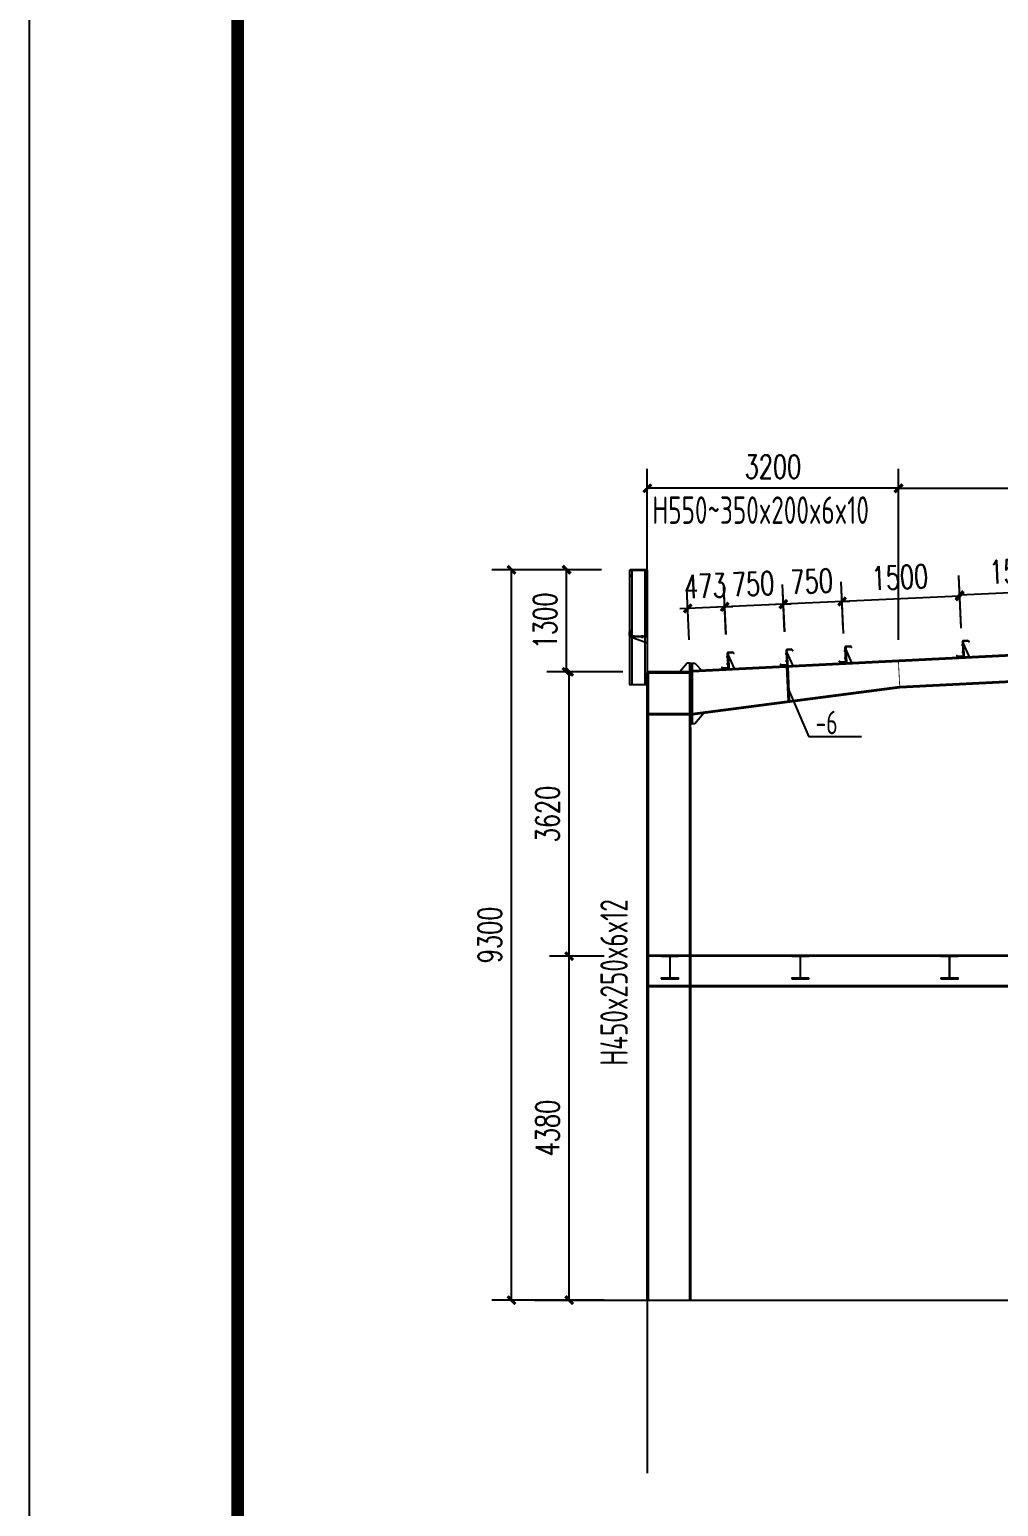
# Model space of a CAD drawing. Extents: x 177291 to 1288761, y 177638 to 322898.
# Drawn here: x 1199564 to 1211911, y 204482 to 223289 of the extents above; entities that cross this region are included whole.
import ezdxf

# ---------------------------------------------------------------- set-up
doc = ezdxf.new("R2010")
doc.units = 0
doc.header["$LTSCALE"] = 1000
for name, color, linetype in [('AXIS', 3, 'Continuous'), ('DOTE', 1, 'Continuous'), ('GL', 150, 'Continuous'), ('GZ', 50, 'Continuous'), ('LT', 27, 'Continuous'), ('PUB_TITLE', 4, 'Continuous'), ('PZ', 202, 'Continuous'), ('TEXT', 7, 'Continuous')]:
    doc.layers.add(name, color=color, linetype=linetype)
doc.styles.add('_TCH_DIM_T3', font='SIMPLEX', dxfattribs={"width": 0.705882, "bigfont": 'GBCBIG'})
doc.styles.add('TSSD_Norm', font='tssdeng.shx', dxfattribs={"bigfont": 'hztxt.shx'})
doc.dimstyles.new('TCH_100_1', dxfattribs={"dimtxt": 297.5, "dimasz": 100, "dimexe": 250, "dimexo": 300, "dimgap": 126.25, "dimtad": 1, "dimdec": 0, "dimzin": 0, "dimdsep": 46, "dimtxsty": '_TCH_DIM_T3', "dimblk": 'ARCHTICK', "dimcen": 0.09, "dimclrd": 126, "dimclre": 126, "dimclrt": 7, "dimazin": 2, "dimtfac": 1, "dimtdec": 0, "dimtix": 1, "dimtmove": 2, "dimatfit": 3, "dimfxl": 1, "dimtolj": 1, "dimtzin": 0, "dimarcsym": 0})

# ---------------------------------------------------------------- blocks, each defined once
blk = doc.blocks.new('_ArchTick')
at = {"color": 0, "linetype": 'ByBlock', "const_width": 0.4}
blk.add_lwpolyline([(-0.5, -0.5), (0.5, 0.5)], dxfattribs=at)
blk = doc.blocks.new('*D1472')
at = {"color": 126, "linetype": 'ByBlock', "lineweight": -2, "transparency": 16777216}
for p, q in [((1210637, 215518), (1210637, 217697)), ((1216186, 215933), (1216186, 217697)), ((1210637, 217447), (1216186, 217447))]:
    blk.add_line(p, q, dxfattribs=at)
at = {"layer": 'Defpoints', "color": 0, "linetype": 'ByBlock', "transparency": 16777216}
for p in [(1216186, 217447), (1216186, 215633), (1210637, 215218)]:
    blk.add_point(p, dxfattribs=at)
at = {"color": 126, "linetype": 'ByBlock', "lineweight": -2, "transparency": 16777216, "xscale": 100, "yscale": 100, "zscale": 100, "rotation": 180}
blk.add_blockref('_ArchTick', (1210637, 217447), dxfattribs=at)
at = {"color": 126, "linetype": 'ByBlock', "lineweight": -2, "transparency": 16777216, "xscale": 100, "yscale": 100, "zscale": 100}
blk.add_blockref('_ArchTick', (1216186, 217447), dxfattribs=at)
at = {"color": 7, "linetype": 'ByBlock', "transparency": 16777216, "insert": (1213412, 217722), "char_height": 297.5, "attachment_point": 5, "style": '_TCH_DIM_T3'}
blk.add_mtext('\\A1;5550', dxfattribs=at)
blk = doc.blocks.new('*D1475')
at = {"color": 126, "linetype": 'ByBlock', "lineweight": -2, "transparency": 16777216}
for p, q in [((1211434, 215680), (1211404, 216336)), ((1212932, 215746), (1212903, 216403)), ((1212914, 216154), (1211416, 216086))]:
    blk.add_line(p, q, dxfattribs=at)
at = {"layer": 'Defpoints', "color": 0, "linetype": 'ByBlock', "transparency": 16777216}
for p in [(1211416, 216086), (1211448, 215380, 0), (1212946, 215447, 0)]:
    blk.add_point(p, dxfattribs=at)
at = {"color": 126, "linetype": 'ByBlock', "lineweight": -2, "transparency": 16777216, "xscale": 100, "yscale": 100, "zscale": 100}
for p, rotation in [((1211416, 216086), 182.581565434301), ((1212914, 216154), 2.581565434300943)]:
    blk.add_blockref('_ArchTick', p, dxfattribs=dict(at, rotation=rotation))
at = {"color": 7, "linetype": 'ByBlock', "transparency": 16777216, "insert": (1212153, 216394), "char_height": 297.5, "attachment_point": 5, "rotation": 2.5816, "style": '_TCH_DIM_T3'}
blk.add_mtext('\\A1;1500', dxfattribs=at)
blk = doc.blocks.new('*D1476')
at = {"color": 126, "linetype": 'ByBlock', "lineweight": -2, "transparency": 16777216}
for p, q in [((1211435, 215667), (1211405, 216323)), ((1209936, 215600), (1209906, 216255)), ((1211416, 216073), (1209918, 216006))]:
    blk.add_line(p, q, dxfattribs=at)
at = {"layer": 'Defpoints', "color": 0, "linetype": 'ByBlock', "transparency": 16777216}
for p in [(1209918, 216006), (1211448, 215367, 0), (1209950, 215300, 0)]:
    blk.add_point(p, dxfattribs=at)
at = {"color": 126, "linetype": 'ByBlock', "lineweight": -2, "transparency": 16777216, "xscale": 100, "yscale": 100, "zscale": 100}
for p, rotation in [((1211416, 216073), 2.581565434300943), ((1209918, 216006), 182.581565434301)]:
    blk.add_blockref('_ArchTick', p, dxfattribs=dict(at, rotation=rotation))
at = {"color": 7, "linetype": 'ByBlock', "transparency": 16777216, "insert": (1210655, 216314), "char_height": 297.5, "attachment_point": 5, "rotation": 2.5816, "style": '_TCH_DIM_T3'}
blk.add_mtext('\\A1;1500', dxfattribs=at)
blk = doc.blocks.new('*D1477')
at = {"color": 126, "linetype": 'ByBlock', "lineweight": -2, "transparency": 16777216}
for p, q in [((1209184, 215625), (1209157, 216222)), ((1209934, 215653), (1209906, 216255)), ((1209168, 215972), (1209069, 215967)), ((1209918, 216006), (1209168, 215972)), ((1209918, 216006), (1210018, 216010))]:
    blk.add_line(p, q, dxfattribs=at)
at = {"layer": 'Defpoints', "color": 0, "linetype": 'ByBlock', "transparency": 16777216}
for p in [(1209168, 215972), (1209947, 215354, 0), (1209198, 215325, 0)]:
    blk.add_point(p, dxfattribs=at)
at = {"color": 126, "linetype": 'ByBlock', "lineweight": -2, "transparency": 16777216, "xscale": 100, "yscale": 100, "zscale": 100}
for p, rotation in [((1209168, 215972), 2.581565434300986), ((1209918, 216006), 182.581565434301)]:
    blk.add_blockref('_ArchTick', p, dxfattribs=dict(at, rotation=rotation))
at = {"color": 7, "linetype": 'ByBlock', "transparency": 16777216, "insert": (1209531, 216263), "char_height": 297.5, "attachment_point": 5, "rotation": 2.5816, "style": '_TCH_DIM_T3'}
blk.add_mtext('\\A1;750', dxfattribs=at)
blk = doc.blocks.new('*D1478')
at = {"color": 126, "linetype": 'ByBlock', "lineweight": -2, "transparency": 16777216}
for p, q in [((1208437, 215591), (1208410, 216188)), ((1209187, 215620), (1209160, 216222)), ((1208422, 215938), (1208322, 215934)), ((1209171, 215972), (1208422, 215938)), ((1209171, 215972), (1209271, 215976))]:
    blk.add_line(p, q, dxfattribs=at)
at = {"layer": 'Defpoints', "color": 0, "linetype": 'ByBlock', "transparency": 16777216}
for p in [(1208422, 215938), (1208451, 215292, 0), (1209200, 215320, 0)]:
    blk.add_point(p, dxfattribs=at)
at = {"color": 126, "linetype": 'ByBlock', "lineweight": -2, "transparency": 16777216, "xscale": 100, "yscale": 100, "zscale": 100}
for p, rotation in [((1208422, 215938), 2.581565434300986), ((1209171, 215972), 182.581565434301)]:
    blk.add_blockref('_ArchTick', p, dxfattribs=dict(at, rotation=rotation))
at = {"color": 7, "linetype": 'ByBlock', "transparency": 16777216, "insert": (1208784, 216230), "char_height": 297.5, "attachment_point": 5, "rotation": 2.5816, "style": '_TCH_DIM_T3'}
blk.add_mtext('\\A1;750', dxfattribs=at)
blk = doc.blocks.new('*D1479')
at = {"color": 126, "linetype": 'ByBlock', "lineweight": -2, "transparency": 16777216}
for p, q in [((1207969, 215519), (1207940, 216167)), ((1208440, 215586), (1208413, 216188)), ((1207951, 215917), (1207851, 215912)), ((1208424, 215938), (1207951, 215917)), ((1208424, 215938), (1208524, 215943))]:
    blk.add_line(p, q, dxfattribs=at)
at = {"layer": 'Defpoints', "color": 0, "linetype": 'ByBlock', "transparency": 16777216}
for p in [(1207951, 215917), (1207982, 215220, -4), (1208453, 215286, 0)]:
    blk.add_point(p, dxfattribs=at)
at = {"color": 126, "linetype": 'ByBlock', "lineweight": -2, "transparency": 16777216, "xscale": 100, "yscale": 100, "zscale": 100}
for p, rotation in [((1207951, 215917), 2.581565434300986), ((1208424, 215938), 182.581565434301)]:
    blk.add_blockref('_ArchTick', p, dxfattribs=dict(at, rotation=rotation))
at = {"color": 7, "linetype": 'ByBlock', "transparency": 16777216, "insert": (1208175, 216202), "char_height": 297.5, "attachment_point": 5, "rotation": 2.5816, "style": '_TCH_DIM_T3'}
blk.add_mtext('\\A1;473', dxfattribs=at)
blk = doc.blocks.new('*D1480')
at = {"color": 126, "linetype": 'ByBlock', "lineweight": -2, "transparency": 16777216}
for p, q in [((1207436, 215636), (1207436, 217697)), ((1210637, 215518), (1210637, 217697)), ((1210637, 217447), (1207436, 217447))]:
    blk.add_line(p, q, dxfattribs=at)
at = {"layer": 'Defpoints', "color": 0, "linetype": 'ByBlock', "transparency": 16777216}
for p in [(1207436, 217447), (1207436, 215336), (1210637, 215218)]:
    blk.add_point(p, dxfattribs=at)
at = {"color": 126, "linetype": 'ByBlock', "lineweight": -2, "transparency": 16777216, "xscale": 100, "yscale": 100, "zscale": 100, "rotation": 180}
blk.add_blockref('_ArchTick', (1207436, 217447), dxfattribs=at)
at = {"color": 126, "linetype": 'ByBlock', "lineweight": -2, "transparency": 16777216, "xscale": 100, "yscale": 100, "zscale": 100}
blk.add_blockref('_ArchTick', (1210637, 217447), dxfattribs=at)
at = {"color": 7, "linetype": 'ByBlock', "transparency": 16777216, "insert": (1209037, 217722), "char_height": 297.5, "attachment_point": 5, "style": '_TCH_DIM_T3'}
blk.add_mtext('\\A1;3200', dxfattribs=at)
blk = doc.blocks.new('*D1481')
at = {"color": 126, "linetype": 'ByBlock', "lineweight": -2, "transparency": 16777216}
for p, q in [((1206870, 211490), (1206191, 211490)), ((1206441, 207110), (1206441, 211490)), ((1206865, 207110), (1206191, 207110))]:
    blk.add_line(p, q, dxfattribs=at)
at = {"layer": 'Defpoints', "color": 0, "linetype": 'ByBlock', "transparency": 16777216}
for p in [(1206441, 211490), (1207170, 211490, 0), (1207165, 207110)]:
    blk.add_point(p, dxfattribs=at)
at = {"color": 126, "linetype": 'ByBlock', "lineweight": -2, "transparency": 16777216, "xscale": 100, "yscale": 100, "zscale": 100}
for p, rotation in [((1206441, 211490), 90), ((1206441, 207110), 270)]:
    blk.add_blockref('_ArchTick', p, dxfattribs=dict(at, rotation=rotation))
at = {"color": 7, "linetype": 'ByBlock', "transparency": 16777216, "insert": (1206166, 209300), "char_height": 297.5, "attachment_point": 5, "rotation": 90, "style": '_TCH_DIM_T3'}
blk.add_mtext('\\A1;4380', dxfattribs=at)
blk = doc.blocks.new('*D1482')
at = {"color": 126, "linetype": 'ByBlock', "lineweight": -2, "transparency": 16777216}
for p, q in [((1207126, 215110), (1206191, 215110)), ((1206441, 211490), (1206441, 215110)), ((1206887, 211490), (1206191, 211490))]:
    blk.add_line(p, q, dxfattribs=at)
at = {"layer": 'Defpoints', "color": 0, "linetype": 'ByBlock', "transparency": 16777216}
for p in [(1206441, 215110), (1207426, 215110, -2), (1207187, 211490, 0)]:
    blk.add_point(p, dxfattribs=at)
at = {"color": 126, "linetype": 'ByBlock', "lineweight": -2, "transparency": 16777216, "xscale": 100, "yscale": 100, "zscale": 100}
for p, rotation in [((1206441, 215110), 90), ((1206441, 211490), 270)]:
    blk.add_blockref('_ArchTick', p, dxfattribs=dict(at, rotation=rotation))
at = {"color": 7, "linetype": 'ByBlock', "transparency": 16777216, "insert": (1206166, 213300), "char_height": 297.5, "attachment_point": 5, "rotation": 90, "style": '_TCH_DIM_T3'}
blk.add_mtext('\\A1;3620', dxfattribs=at)
blk = doc.blocks.new('*D1483')
at = {"color": 126, "linetype": 'ByBlock', "lineweight": -2, "transparency": 16777216}
for p, q in [((1206837, 216410), (1206158, 216410)), ((1206408, 215110), (1206408, 216410)), ((1207126, 215110), (1206158, 215110))]:
    blk.add_line(p, q, dxfattribs=at)
at = {"layer": 'Defpoints', "color": 0, "linetype": 'ByBlock', "transparency": 16777216}
for p in [(1206408, 216410), (1207137, 216410), (1207426, 215110, -2)]:
    blk.add_point(p, dxfattribs=at)
at = {"color": 126, "linetype": 'ByBlock', "lineweight": -2, "transparency": 16777216, "xscale": 100, "yscale": 100, "zscale": 100}
for p, rotation in [((1206408, 216410), 90), ((1206408, 215110), 270)]:
    blk.add_blockref('_ArchTick', p, dxfattribs=dict(at, rotation=rotation))
at = {"color": 7, "linetype": 'ByBlock', "transparency": 16777216, "insert": (1206133, 215760), "char_height": 297.5, "attachment_point": 5, "rotation": 90, "style": '_TCH_DIM_T3'}
blk.add_mtext('\\A1;1300', dxfattribs=at)
blk = doc.blocks.new('*D1484')
at = {"color": 126, "linetype": 'ByBlock', "lineweight": -2, "transparency": 16777216}
for p, q in [((1206851, 216410), (1205455, 216410)), ((1205705, 207110), (1205705, 216410)), ((1206886, 207110), (1205455, 207110))]:
    blk.add_line(p, q, dxfattribs=at)
at = {"layer": 'Defpoints', "color": 0, "linetype": 'ByBlock', "transparency": 16777216}
for p in [(1205705, 216410), (1207151, 216410), (1207186, 207110)]:
    blk.add_point(p, dxfattribs=at)
at = {"color": 126, "linetype": 'ByBlock', "lineweight": -2, "transparency": 16777216, "xscale": 100, "yscale": 100, "zscale": 100}
for p, rotation in [((1205705, 216410), 90), ((1205705, 207110), 270)]:
    blk.add_blockref('_ArchTick', p, dxfattribs=dict(at, rotation=rotation))
at = {"color": 7, "linetype": 'ByBlock', "transparency": 16777216, "insert": (1205430, 211760), "char_height": 297.5, "attachment_point": 5, "rotation": 90, "style": '_TCH_DIM_T3'}
blk.add_mtext('\\A1;9300', dxfattribs=at)

msp = doc.modelspace()

# ---------------------------------------------------------------- linework, layer by layer
at = {"layer": 'AXIS'}
for p, q in [((1209232.23, 214894.06, 0.62), (1209495.12, 214282.82, -19.48)), ((1210164.87, 214282.82, -19.48), (1209495.12, 214282.82, -19.48)), ((1207436.47, 207109.69, -0.06), (1207436.47, 204905.66, -0.06))]:
    msp.add_line(p, q, dxfattribs=at)
at = {"layer": 'DOTE'}
msp.add_line((1206004.84, 207109.69, -0.03), (1225726.7, 207109.69, -0.03), dxfattribs=at)
at = {"layer": 'GL'}
for p, q in [((1216186.47, 215532.69, -0.03), (1208012.47, 215123.99, -0.03)), ((1216186.47, 215520.67, -0.03), (1208012.47, 215111.97, -0.03)), ((1216203.35, 215195.11, -0.03), (1210652.72, 214917.58, -0.03)), ((1216203.95, 215183.12, -0.03), (1210653.32, 214905.59, -0.03)), ((1210651.84, 214917.5, -0.03), (1208012.47, 214575.61, -5.99)), ((1210651.84, 214917.5, -0.03), (1208012.47, 214575.61, -5.99)), ((1210653.32, 214905.59, -0.03), (1208012.47, 214563.53, -5.99)), ((1210653.32, 214905.59, -0.03), (1208012.47, 214563.53, -5.99)), ((1224936.47, 211499.67, -0.45), (1207450.47, 211499.66, -0.66)), ((1224936.47, 211489.67, -0.45), (1207450.47, 211489.66, -0.66)), ((1224936.47, 211109.68, 7.09), (1207450.47, 211109.67, 17.47)), ((1224936.47, 211099.68, 7.09), (1207450.47, 211099.67, 17.47))]:
    msp.add_line(p, q, dxfattribs=at)
for points, elevation in [([(1209214.71, 215172.05), (1209225.08, 215172.6), (1209245.23, 214737.37), (1209234.86, 214736.82)], -0.03), ([(1207614.93, 211199.68), (1207834.93, 211199.68), (1207834.93, 211209.68), (1207731.78, 211209.68), (1207727.93, 211214.68), (1207727.93, 211485.03), (1207731.78, 211489.68), (1207834.93, 211489.68), (1207834.93, 211499.68), (1207614.93, 211499.68), (1207614.93, 211489.68), (1207717.93, 211489.68), (1207721.93, 211485.2), (1207721.93, 211214.68), (1207717.93, 211209.68), (1207614.93, 211209.68), (1207614.93, 211199.68)], -0.3), ([(1209276.47, 211199.68), (1209496.47, 211199.68), (1209496.47, 211209.68), (1209393.32, 211209.68), (1209389.47, 211214.68), (1209389.47, 211485.03), (1209393.32, 211489.68), (1209496.47, 211489.68), (1209496.47, 211499.68), (1209276.47, 211499.68), (1209276.47, 211489.68), (1209379.47, 211489.68), (1209383.47, 211485.2), (1209383.47, 211214.68), (1209379.47, 211209.68), (1209276.47, 211209.68), (1209276.47, 211199.68)], -0.3), ([(1211176.47, 211199.68), (1211396.47, 211199.68), (1211396.47, 211209.68), (1211293.32, 211209.68), (1211289.47, 211214.68), (1211289.47, 211485.03), (1211293.32, 211489.68), (1211396.47, 211489.68), (1211396.47, 211499.68), (1211176.47, 211499.68), (1211176.47, 211489.68), (1211279.47, 211489.68), (1211283.47, 211485.2), (1211283.47, 211214.68), (1211279.47, 211209.68), (1211176.47, 211209.68), (1211176.47, 211199.68)], -0.3)]:
    msp.add_lwpolyline(points, close=True, dxfattribs=dict(at, elevation=elevation))
at = {"layer": 'GL', "color": 6, "const_width": 10, "elevation": -0.03}
msp.add_lwpolyline([(1210635.84, 215255.15), (1210653.32, 214905.59)], dxfattribs=at)
at = {"layer": 'GZ'}
for p, q in [((1207436.47, 207109.69, 2.07), (1207436.47, 215095.69, -2.12)), ((1207450.47, 207109.69, 2.07), (1207450.47, 215095.69, -2.12)), ((1207972.47, 214574.99, -9.88), (1207450.47, 214574.99, -5.9)), ((1207972.47, 214574.99, -9.88), (1207450.47, 214574.99, -5.9)), ((1207972.47, 214560.99, -9.88), (1207450.47, 214560.99, -5.9)), ((1207972.47, 214560.99, -9.88), (1207450.47, 214560.99, -5.9)), ((1207972.47, 214400.99, -5.99), (1207972.47, 207109.69, -1.95)), ((1207986.47, 214400.99, -5.99), (1207986.47, 207109.69, -1.95))]:
    msp.add_line(p, q, dxfattribs=at)
at = {"layer": 'GZ', "elevation": -3.99}
msp.add_lwpolyline([(1207436.47, 215095.69), (1207972.47, 215095.69), (1207972.47, 215109.69), (1207436.47, 215109.69)], close=True, dxfattribs=at)
at = {"layer": 'LT'}
for p, q in [((1207211.47, 216395.06, -1.96), (1207211.47, 216342.56, -1.96)), ((1207214.85, 216345.94, -1.96), (1207214.85, 216391.69, -1.96)), ((1207436.47, 216409.69, -1.96), (1207216.47, 216409.69, -1.96)), ((1207216.47, 216409.69, -1.96), (1207216.47, 216406.31, -1.96)), ((1207216.47, 216406.31, -1.96), (1207436.47, 216406.31, -1.96)), ((1207420.22, 216406.31, -1.96), (1207222.72, 216406.31, -1.96)), ((1207222.72, 216331.31, -1.96), (1207233.97, 216331.31, -1.96)), ((1207226.1, 216402.94, -1.96), (1207416.85, 216402.94, -1.96)), ((1207233.97, 216334.69, -1.96), (1207226.1, 216334.69, -1.96)), ((1207233.97, 216331.31, -1.96), (1207233.97, 216334.69, -1.96)), ((1207408.97, 216334.69, -1.96), (1207408.97, 216331.31, -1.96)), ((1207416.85, 216334.69, -1.96), (1207408.97, 216334.69, -1.96)), ((1207408.97, 216331.31, -1.96), (1207420.22, 216331.31, -1.96)), ((1207428.1, 216391.69, -1.96), (1207428.1, 216345.94, -1.96)), ((1207431.47, 216342.56, -1.96), (1207431.47, 216395.06, -1.96)), ((1207436.47, 216406.31, -1.96), (1207436.47, 216409.69, -1.96)), ((1207210.25, 215572.66, -1.96), (1207210.25, 215625.16, -1.96)), ((1207213.62, 215621.78, -1.96), (1207213.62, 215576.03, -1.96)), ((1207215.25, 215558.03, -1.96), (1207215.25, 215561.41, -1.96)), ((1207215.25, 215561.41, -1.96), (1207435.25, 215561.41, -1.96)), ((1207435.25, 215558.03, -1.96), (1207215.25, 215558.03, -1.96)), ((1207215.25, 215558.03, -1.96), (1207435.25, 215478.41, -1.96)), ((1207221.5, 215636.41, -1.96), (1207232.75, 215636.41, -1.96)), ((1207419, 215561.41, -1.96), (1207221.5, 215561.41, -1.96)), ((1207232.75, 215633.03, -1.96), (1207224.87, 215633.03, -1.96)), ((1207224.87, 215564.78, -1.96), (1207415.62, 215564.78, -1.96)), ((1207232.75, 215636.41, -1.96), (1207232.75, 215633.03, -1.96)), ((1207263.4, 215538.86, -1.96), (1207263.4, 215577.2, -1.96)), ((1207373.83, 215538.86, -1.96), (1207373.83, 215577.2, -1.96)), ((1207407.75, 215633.03, -1.96), (1207407.75, 215636.41, -1.96)), ((1207407.75, 215636.41, -1.96), (1207419, 215636.41, -1.96)), ((1207415.62, 215633.03, -1.96), (1207407.75, 215633.03, -1.96)), ((1207426.87, 215576.03, -1.96), (1207426.87, 215621.78, -1.96)), ((1207430.25, 215625.16, -1.96), (1207430.25, 215572.66, -1.96)), ((1207435.25, 215561.41, -1.96), (1207435.25, 215558.03, -1.96))]:
    msp.add_line(p, q, dxfattribs=at)
at = {"layer": 'LT', "color": 1, "linetype": 'Continuous'}
for p, q in [((1209980.07, 215374.82, -4.03), (1209940.22, 215372.82, -4.03)), ((1209980.07, 215374.82, -4.03), (1209940.22, 215372.82, -4.03)), ((1211478.2, 215449.72, -4.03), (1211438.35, 215447.73, -4.03)), ((1211478.2, 215449.72, -4.03), (1211438.35, 215447.73, -4.03)), ((1211482.77, 215358.32, -4.03), (1211442.92, 215356.32, -4.03)), ((1211482.77, 215358.32, -4.03), (1211442.92, 215356.32, -4.03)), ((1208481.94, 215299.91, -4.03), (1208442.09, 215297.92, -4.03)), ((1208481.94, 215299.91, -4.03), (1208442.09, 215297.92, -4.03)), ((1208486.51, 215208.5, -4.03), (1208446.66, 215206.51, -4.03)), ((1208486.51, 215208.5, -4.03), (1208446.66, 215206.51, -4.03)), ((1209231.01, 215337.36, -4.03), (1209191.15, 215335.37, -4.03)), ((1209231.01, 215337.36, -4.03), (1209191.15, 215335.37, -4.03)), ((1209235.58, 215245.96, -4.03), (1209195.72, 215243.96, -4.03)), ((1209235.58, 215245.96, -4.03), (1209195.72, 215243.96, -4.03)), ((1209984.64, 215283.41, -4.03), (1209944.79, 215281.42, -4.03)), ((1209984.64, 215283.41, -4.03), (1209944.79, 215281.42, -4.03))]:
    msp.add_line(p, q, dxfattribs=at)
at = {"layer": 'LT', "elevation": -0.03}
for points in [[(1207436.47, 214945.96), (1207212.84, 214945.95), (1207212.84, 216406.31), (1207436.47, 216406.31)], [(1207406.47, 214945.96), (1207242.84, 214945.95), (1207242.84, 216406.31), (1207406.47, 216406.31)], [(1208459.88, 215338.6), (1208465.87, 215338.9), (1208475.46, 215147.13), (1208469.46, 215146.84)], [(1209208.94, 215376.05), (1209214.93, 215376.35), (1209224.52, 215184.59), (1209218.53, 215184.29)], [(1209215.43, 215366.36), (1209224.52, 215184.59), (1209294.42, 215188.08)], [(1209958, 215413.5), (1209964, 215413.8), (1209973.59, 215222.04), (1209967.59, 215221.74)], [(1209964.5, 215403.81), (1209973.59, 215222.04), (1210043.48, 215225.54)], [(1211456.13, 215488.41), (1211462.13, 215488.71), (1211471.71, 215296.95), (1211465.72, 215296.65)], [(1211462.63, 215478.72), (1211471.71, 215296.95), (1211541.61, 215300.44)], [(1208466.37, 215328.91), (1208475.46, 215147.13), (1208545.36, 215150.63)]]:
    msp.add_lwpolyline(points, close=True, dxfattribs=at)
at = {"layer": 'LT', "elevation": -4.03}
for points in [[(1208459.63, 215343.59, -0.41421356), (1208469.11, 215354.08), (1208524.8, 215356.86), (1208538.92, 215344.09), (1208540.94, 215346.31), (1208525.89, 215359.92), (1208465.97, 215356.92, 0.41421356), (1208456.48, 215346.44), (1208465.32, 215169.66, -0.41421356), (1208455.83, 215159.17), (1208400.14, 215156.39), (1208386.02, 215169.16), (1208384.01, 215166.94), (1208399.05, 215153.33), (1208458.98, 215156.32, 0.41421356), (1208468.47, 215166.81), (1208459.63, 215343.59)], [(1209208.69, 215381.04, -0.41421356), (1209218.18, 215391.53), (1209273.87, 215394.31), (1209287.99, 215381.54), (1209290, 215383.76), (1209274.96, 215397.37), (1209215.03, 215394.38, 0.41421356), (1209205.54, 215383.89), (1209214.38, 215207.11, -0.41421356), (1209204.9, 215196.62), (1209149.21, 215193.84), (1209135.09, 215206.61), (1209133.08, 215204.39), (1209148.12, 215190.78), (1209208.04, 215193.78, 0.41421356), (1209217.53, 215204.26), (1209208.69, 215381.04)], [(1209957.76, 215418.5, -0.41421356), (1209967.24, 215428.98), (1210022.93, 215431.77), (1210037.05, 215418.99), (1210039.06, 215421.22), (1210024.02, 215434.83), (1209964.1, 215431.83, 0.41421356), (1209954.61, 215421.34), (1209963.45, 215244.56, -0.41421356), (1209953.96, 215234.08), (1209898.27, 215231.29), (1209884.15, 215244.07), (1209882.14, 215241.84), (1209897.18, 215228.23), (1209957.11, 215231.23, 0.41421356), (1209966.59, 215241.72), (1209957.76, 215418.5)], [(1211455.88, 215493.4, -0.41421356), (1211465.37, 215503.89), (1211521.06, 215506.67), (1211535.18, 215493.9), (1211537.19, 215496.12), (1211522.15, 215509.73), (1211462.23, 215506.74, 0.41421356), (1211452.74, 215496.25), (1211461.58, 215319.47, -0.41421356), (1211452.09, 215308.98), (1211396.4, 215306.2), (1211382.28, 215318.97), (1211380.27, 215316.75), (1211395.31, 215303.14), (1211455.23, 215306.14, 0.41421356), (1211464.72, 215316.62), (1211455.88, 215493.4)]]:
    msp.add_lwpolyline(points, format="xyb", dxfattribs=at)
at = {"layer": 'LT'}
for centre, start, end in [((1207222.72, 216395.06, -1.96), 90.000036, 180.000036), ((1207222.72, 216342.56, -1.96), 180.000036, 270.000036), ((1207226.1, 216391.69, -1.96), 90.000036, 180.000036), ((1207226.1, 216345.94, -1.96), 180.000036, 270.000036), ((1207416.85, 216391.69, -1.96), 0.000036, 90.000036), ((1207416.85, 216345.94, -1.96), 270.000036, 0.000036), ((1207420.22, 216395.06, -1.96), 0.000036, 90.000036), ((1207420.22, 216342.56, -1.96), 270.000036, 0.000036), ((1207221.5, 215625.16, -1.96), 90, 180), ((1207221.5, 215572.66, -1.96), 180, 270), ((1207224.87, 215621.78, -1.96), 90, 180), ((1207224.87, 215576.03, -1.96), 180, 270), ((1207415.62, 215621.78, -1.96), 0, 90), ((1207415.62, 215576.03, -1.96), 270, 0), ((1207419, 215625.16, -1.96), 0, 90), ((1207419, 215572.66, -1.96), 270, 0)]:
    msp.add_arc(centre, 11.25, start, end, dxfattribs=at)
for points in [[(1207275.64, 215564.78, -1.96), (1207251.15, 215564.78, -1.96), (1207275.64, 215558.03, -1.96), (1207251.15, 215558.03, -1.96)], [(1207386.08, 215564.78, -1.96), (1207361.59, 215564.78, -1.96), (1207386.08, 215558.03, -1.96), (1207361.59, 215558.03, -1.96)]]:
    msp.add_solid(points, dxfattribs=at)
at = {"layer": 'LT', "color": 1, "linetype": 'Continuous'}
for points in [[(1209208.54, 215323.98, -4.03), (1209207.32, 215348.44, -4.03), (1209217.53, 215324.43, -4.03), (1209216.31, 215348.89, -4.03)], [(1209208.54, 215323.98, -4.03), (1209207.32, 215348.44, -4.03), (1209217.53, 215324.43, -4.03), (1209216.31, 215348.89, -4.03)], [(1209957.6, 215361.43, -4.03), (1209956.38, 215385.89, -4.03), (1209966.59, 215361.88, -4.03), (1209965.37, 215386.34, -4.03)], [(1209957.6, 215361.43, -4.03), (1209956.38, 215385.89, -4.03), (1209966.59, 215361.88, -4.03), (1209965.37, 215386.34, -4.03)], [(1211455.73, 215436.34, -4.03), (1211454.51, 215460.8, -4.03), (1211464.72, 215436.79, -4.03), (1211463.5, 215461.25, -4.03)], [(1211455.73, 215436.34, -4.03), (1211454.51, 215460.8, -4.03), (1211464.72, 215436.79, -4.03), (1211463.5, 215461.25, -4.03)], [(1211459.08, 215369.39, -4.03), (1211460.3, 215344.93, -4.03), (1211468.07, 215369.84, -4.03), (1211469.29, 215345.38, -4.03)], [(1211459.08, 215369.39, -4.03), (1211460.3, 215344.93, -4.03), (1211468.07, 215369.84, -4.03), (1211469.29, 215345.38, -4.03)], [(1208459.48, 215286.53, -4.03), (1208458.25, 215310.99, -4.03), (1208468.46, 215286.98, -4.03), (1208467.24, 215311.44, -4.03)], [(1208459.48, 215286.53, -4.03), (1208458.25, 215310.99, -4.03), (1208468.46, 215286.98, -4.03), (1208467.24, 215311.44, -4.03)], [(1208462.82, 215219.58, -4.03), (1208464.05, 215195.12, -4.03), (1208471.81, 215220.03, -4.03), (1208473.04, 215195.57, -4.03)], [(1208462.82, 215219.58, -4.03), (1208464.05, 215195.12, -4.03), (1208471.81, 215220.03, -4.03), (1208473.04, 215195.57, -4.03)], [(1209211.89, 215257.03, -4.03), (1209213.11, 215232.57, -4.03), (1209220.88, 215257.48, -4.03), (1209222.1, 215233.02, -4.03)], [(1209211.89, 215257.03, -4.03), (1209213.11, 215232.57, -4.03), (1209220.88, 215257.48, -4.03), (1209222.1, 215233.02, -4.03)], [(1209960.95, 215294.49, -4.03), (1209962.18, 215270.03, -4.03), (1209969.94, 215294.94, -4.03), (1209971.16, 215270.48, -4.03)], [(1209960.95, 215294.49, -4.03), (1209962.18, 215270.03, -4.03), (1209969.94, 215294.94, -4.03), (1209971.16, 215270.48, -4.03)]]:
    msp.add_solid(points, dxfattribs=at)
at = {"layer": 'PUB_TITLE'}
msp.add_lwpolyline([(1199563.96, 240960.27), (1288761.34, 240960.27), (1288761.34, 177959.98), (1199563.96, 177959.98)], close=True, dxfattribs=at)
at = {"layer": 'PUB_TITLE', "const_width": 159.09}
msp.add_lwpolyline([(1202215.49, 179020.59), (1202215.49, 239899.66), (1287700.73, 239899.66), (1287700.73, 179020.59)], close=True, dxfattribs=at)
at = {"layer": 'PZ'}
for p, q in [((1207942.47, 215219.69, -5.99), (1207850.11, 215109.69, -5.99)), ((1207972.47, 215219.69, -5.99), (1207942.47, 215219.69, -5.99)), ((1207972.47, 215219.69, -5.99), (1207942.47, 215219.69, -5.99)), ((1207972.47, 215219.69, -5.99), (1207972.47, 214400.99, -5.99)), ((1207972.47, 215219.69, -5.99), (1208012.47, 215219.69, -5.99)), ((1207992.47, 214450.99, -5.99), (1207992.47, 215219.69, -5.99)), ((1208012.47, 215219.69, -5.99), (1208042.47, 215220.28, -5.99)), ((1208012.47, 215219.69, -5.99), (1208042.47, 215220.28, -5.99)), ((1208012.47, 214450.99, -5.99), (1208012.47, 215219.69, -5.99)), ((1208042.47, 215220.28, -5.99), (1208138.91, 215119.71, -5.99)), ((1208042.47, 214450.99, -5.99), (1208155.63, 214587.61, -5.99)), ((1207972.47, 214400.99, -5.99), (1207986.47, 214400.99, -9.86)), ((1207986.47, 214400.99, -9.86), (1207992.47, 214450.99, -5.99)), ((1207992.47, 214450.99, -5.99), (1208012.47, 214450.99, -5.99)), ((1207992.47, 214450.99, -5.99), (1208012.47, 214450.99, -5.99)), ((1208012.47, 214450.99, -5.99), (1208042.47, 214450.99, -5.99))]:
    msp.add_line(p, q, dxfattribs=at)

# ---------------------------------------------------------------- texts
at = {"layer": 'TEXT', "style": 'TSSD_Norm', "width": 0.7}
msp.add_text('H550~350x200x6x10', height=350, dxfattribs=at).set_placement((1207500.6, 216994.22, -0.03))
for s, height, rotation, p in [('-6', 300, 360, (1209580.39, 214314.91, -19.48)), ('H450x250x6x12', 350, 90, (1207186.88, 210094.44, 3.7))]:
    msp.add_text(s, height=height, rotation=rotation, dxfattribs=at).set_placement(p)

# ---------------------------------------------------------------- dimensions: what is measured, and where the dimension line sits
at = {"linetype": 'ByBlock'}
for base, p1, p2, angle, picture, middle in [((1207436.47, 217447.16, -0.03), (1210636.63, 215217.86, -0.03), (1207436.47, 215336.02, -0.03), 180, '*D1480', (1209036.55, 217722.16, -0.03)), ((1205705.01, 216409.69, -0.17), (1207186.47, 207109.69, -0.17), (1207150.93, 216409.69, -0.17), 90, '*D1484', (1205430.01, 211759.69, -0.17)), ((1206407.75, 216409.61, -0.17), (1207426.47, 215109.69, -2.06), (1207137.12, 216409.61, -0.17), 90, '*D1483', (1206132.75, 215759.65, -0.17)), ((1209168.47, 215971.86, -0.03), (1209947.13, 215353.75, -0.03), (1209197.62, 215325.43, -0.03), 2.581565, '*D1477', (1209530.72, 216263.47, -0.03)), ((1209917.74, 216005.64, -0.03), (1211448.05, 215367.08, -0.03), (1209949.54, 215300.24, -0.03), 2.581565, '*D1476', (1210654.59, 216314.14, -0.03)), ((1211415.66, 216085.98, -0.03), (1212946.01, 215446.71, -0.03), (1211447.5, 215379.86, -0.03), 2.581565, '*D1475', (1212152.52, 216394.48, -0.03)), ((1207951.03, 215916.97, -0.03), (1208453.32, 215286.39, -0.03), (1207982.47, 215219.69, -4.06), 2.581565, '*D1479', (1208175.09, 216202.35, -0.03)), ((1208421.56, 215938.18, -0.03), (1209200.22, 215320.07, -0.03), (1208450.71, 215291.75, -0.03), 2.581565, '*D1478', (1208783.81, 216229.79, -0.03)), ((1206441.04, 215109.69, -0.17), (1207186.69, 211489.69, -0.03), (1207426.47, 215109.69, -2.06), 90, '*D1482', (1206166.04, 213299.69, -0.17)), ((1206441.04, 211489.69, -0.17), (1207165.07, 207109.69, -0.17), (1207170.41, 211489.69, -0.03), 90, '*D1481', (1206166.04, 209299.69, -0.17))]:
    dim = msp.add_linear_dim(base=base, p1=p1, p2=p2, angle=angle, dimstyle='TCH_100_1', dxfattribs=at)
    dim.commit()
    dim.dimension.update_dxf_attribs({"geometry": picture, "text_midpoint": middle})
dim = msp.add_linear_dim(base=(1216186.47, 217447.16, -0.03), p1=(1210636.63, 215217.86, -0.03), p2=(1216186.47, 215632.69, -0.03), dimstyle='TCH_100_1', dxfattribs=at)
dim.commit()
dim.dimension.update_dxf_attribs({"geometry": '*D1472', "text_midpoint": (1213411.55, 217722.16, -0.03)})

doc.saveas('drawing.dxf')
